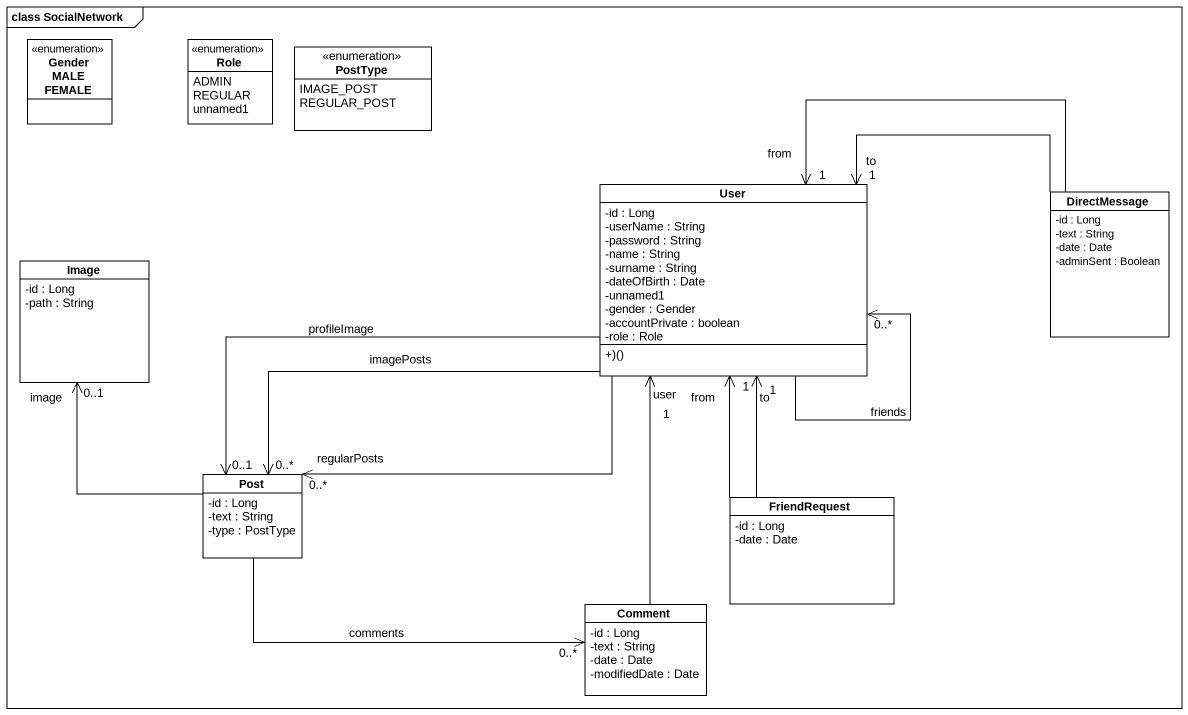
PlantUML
@startuml
mainframe class SocialNetwork
hide circle
hide empty members
skinparam classAttributeIconSize 0
enum "Gender MALE FEMALE" as Gender_MALE_FEMALE
enum Role {
  ADMIN
  REGULAR
  unnamed1
}
enum PostType {
  IMAGE_POST
  REGULAR_POST
}
class User {
  -id : Long
  -userName : String
  -password : String
  -name : String
  -surname : String
  -dateOfBirth : Date
  -unnamed1
  -gender : Gender
  -accountPrivate : boolean
  -role : Role
  +)()
}
class DirectMessage {
  -id : Long
  -text : String
  -date : Date
  -adminSent : Boolean
}
class Image {
  -id : Long
  -path : String
}
class Post {
  -id : Long
  -text : String
  -type : PostType
}
class FriendRequest {
  -id : Long
  -date : Date
}
class Comment {
  -id : Long
  -text : String
  -date : Date
  -modifiedDate : Date
}
User --> "0..*" User : friends
User -left-> "0..*" Post : regularPosts
User -left-> "0..1" Post : profileImage
User -left-> "0..*" Post : imagePosts
DirectMessage -left-> "1" User : from
DirectMessage -left-> "1" User : to
Post -up-> "0..1" Image : image
Post -right-> "0..*" Comment : comments
FriendRequest -up-> "1" User : from
FriendRequest -up-> "1" User : to
Comment -up-> "1" User : user
@enduml
